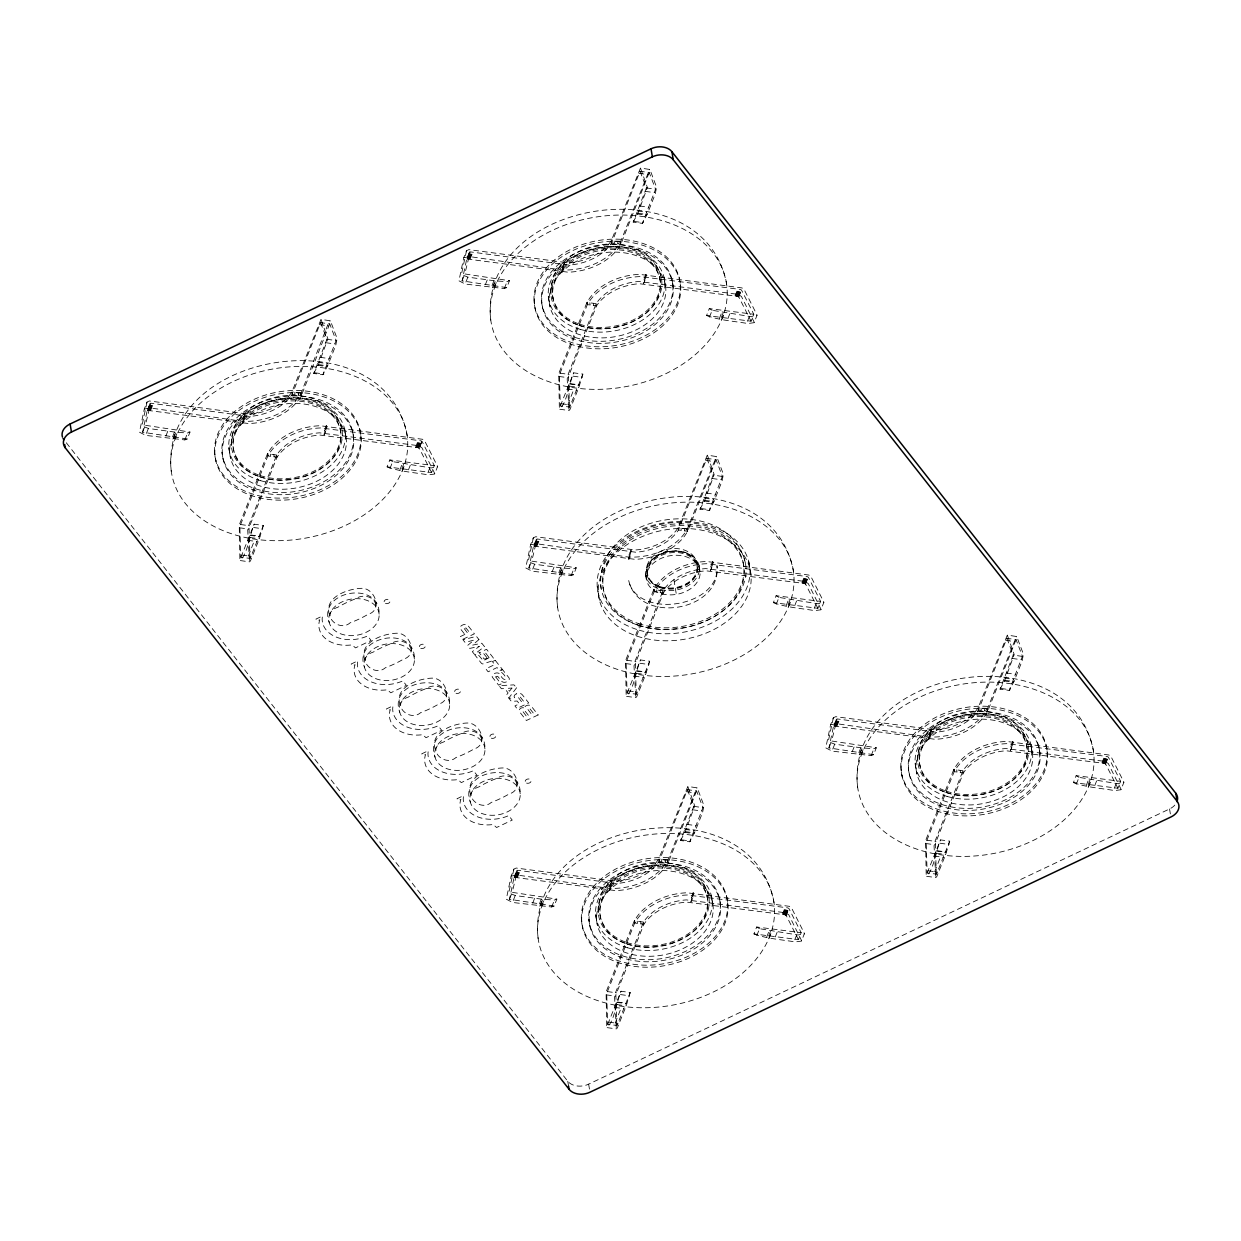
<?xml version="1.0" encoding="UTF-8"?>
<svg xmlns="http://www.w3.org/2000/svg" width="1241" height="1241" viewBox="0 0 1241 1241"><rect width="100%" height="100%" fill="white"/><g stroke="black" fill="none" stroke-linecap="round" stroke-linejoin="round"><path stroke-width="0.75" stroke-dasharray="5 3.75" d="M341.911 429.526C328.943 373.355 224.543 391.117 231.757 448.746M661.391 278.186C648.423 221.999 544.023 239.777 551.237 297.406M708.766 896.591C695.782 840.405 591.399 858.183 598.596 915.811M1028.246 745.236C1015.262 689.065 910.878 706.843 918.076 764.456M240.878 557.256L254.203 524.183L263.371 525.455L250.201 558.388L240.832 557.302L239.854 526.432L267.854 455.959L270.662 451.6A53.983 38.967 -9.4 0 1 320.612 427.943L420.668 440.772L422.018 441.362L434.319 465.639L431.589 472.557L387.083 466.864L389.814 459.93L434.319 465.639M431.589 472.557L419.287 448.296L417.938 447.691L319.852 435.048A47.732 34.453 -9.4 0 0 279.147 454.33L277.022 457.246L249.022 527.704L250.015 558.574M560.312 405.947L573.683 372.827L582.851 374.115L569.681 407.032L560.312 405.947L559.334 375.077L587.334 304.619L590.142 300.244A53.983 38.967 -9.4 0 1 640.092 276.588L740.148 289.417L741.498 290.022L753.799 314.283L751.069 321.217L706.563 315.509L709.294 308.59L753.799 314.283M569.495 407.234L568.502 376.364L596.502 305.891L598.627 302.975A47.732 34.453 -9.4 0 1 639.317 283.708L737.418 296.351L738.767 296.94L751.069 321.217M627.17 693.021L640.48 659.948L649.663 661.236L636.478 694.153L627.108 693.067L626.131 662.198L654.131 591.724L656.954 587.365A53.983 38.967 -9.4 0 1 706.889 563.709L806.945 576.538L808.294 577.143L820.611 601.404L817.881 608.323L773.376 602.63L776.106 595.696L820.611 601.404M636.292 694.355L635.314 663.47L663.315 593.012L665.44 590.096A47.732 34.453 -9.4 0 1 706.129 570.813L804.215 583.456L805.564 584.061L817.881 608.323M607.733 1024.321L621.043 991.233L630.226 992.521L617.041 1025.438L607.671 1024.352L606.694 993.483L634.694 923.025L637.517 918.65A53.983 38.967 -9.4 0 1 687.452 894.994L787.508 907.823L788.857 908.428L801.174 932.689L798.428 939.623L753.939 933.915L756.669 926.996L801.174 932.689M616.855 1025.64L615.877 994.77L643.877 924.297L646.003 921.38A47.732 34.453 -9.4 0 1 686.692 902.114L784.777 914.757L786.127 915.346L798.428 939.623M927.151 873.012L940.523 839.893L949.706 841.181L936.521 874.098L927.151 873.012L926.174 842.143L954.174 771.669L956.982 767.31A53.983 38.967 -9.4 0 1 1006.932 743.654L1106.988 756.483L1108.337 757.088L1120.654 781.349L1117.908 788.268L1073.418 782.575L1076.149 775.641L1120.654 781.349M936.335 874.3L935.357 843.415L963.357 772.957L965.482 770.04A47.732 34.453 -9.4 0 1 1006.172 750.758L1104.257 763.401L1105.607 764.006L1117.908 788.268M387.083 466.864C400.052 471.751 414.525 472.48 428.362 474.869L434.629 474.031L437.608 466.461L424.67 440.834L422.514 439.283L320.24 425.725A53.983 38.967 -9.4 0 0 270.29 449.382L267.482 453.741L239.249 524.927L239.885 559.738C246.788 557.256 250.17 532.932 254.203 524.183M240.32 560.575L249.503 561.863L250.434 560.963L259.353 538.78L263.371 525.455M706.563 315.509C719.532 320.395 734.005 321.14 747.842 323.529L754.109 322.691L757.088 315.121L744.15 289.494L741.994 287.928L639.72 274.37A53.983 38.967 -9.4 0 0 589.77 298.042L586.962 302.401L558.729 373.588L559.365 408.398C566.144 406.148 569.712 381.452 573.683 372.827M559.8 409.235L568.983 410.523L569.914 409.623L578.833 387.44L582.851 374.115M773.376 602.63C786.344 607.516 800.802 608.261 814.639 610.634L820.906 609.812L823.9 602.242L810.962 576.6L808.806 575.048L706.532 561.49A53.983 38.967 -9.4 0 0 656.582 585.147L653.774 589.506L625.526 660.693L626.162 695.518C632.957 693.269 636.524 668.558 640.48 659.948M626.612 696.356L635.795 697.628L636.726 696.744L645.646 674.546L649.663 661.236M753.939 933.915C766.891 938.801 781.365 939.546 795.202 941.935L801.469 941.097L804.447 933.527L791.525 907.9L789.354 906.333L687.08 892.775A53.983 38.967 -9.4 0 0 637.145 916.447L634.322 920.806L606.089 991.978L606.725 1026.803C613.628 1024.352 617.025 999.967 621.043 991.233M607.175 1027.641L616.343 1028.913L617.289 1028.029L626.209 1005.846L630.226 992.521M1073.418 782.575C1086.371 787.461 1100.845 788.206 1114.682 790.579L1120.949 789.757L1123.927 782.187L1111.005 756.545L1108.833 754.993L1006.56 741.435A53.983 38.967 -9.4 0 0 956.625 765.092L953.802 769.451L925.569 840.638L926.205 875.463C932.999 873.214 936.567 848.518 940.523 839.893M926.655 876.301L935.823 877.573L936.753 876.689L945.689 854.491L949.706 841.181M434.815 473.736L421.94 447.753L418.419 445.674L319.48 432.83A47.732 34.453 -9.4 0 0 278.791 452.112L276.665 455.028L248.417 526.2L247.719 530.295L249.503 561.863M754.295 322.381L741.42 296.413L737.899 294.334L638.96 281.49A47.732 34.453 -9.4 0 0 598.271 300.756L596.145 303.673L567.897 374.86L567.199 378.939L568.983 410.523M821.092 609.502L808.232 583.534L804.711 581.44L705.757 568.595A47.732 34.453 -9.4 0 0 665.067 587.877L662.942 590.794L634.709 661.98L634.011 666.06L635.795 697.628M801.655 940.787L788.78 914.819L785.274 912.74L686.32 899.896A47.732 34.453 -9.4 0 0 645.63 919.162L643.505 922.079L615.272 993.265L614.574 997.345L616.343 1028.913M1121.135 789.447L1108.26 763.479L1104.738 761.385L1005.799 748.54A47.732 34.453 -9.4 0 0 965.11 767.822L962.985 770.739L934.752 841.925L934.054 846.005L935.823 877.573M320.566 322.598L326.91 339.274L313.709 373.448L322.893 374.72L327.64 365.831L335.737 345.448L337.118 338.514L330.416 320.83L321 319.371L291.852 392.032L289.727 394.948A47.732 34.453 -9.4 0 1 249.022 414.23L149.354 400.967L147.027 402.084L144.297 409.003L139.442 432.163L145.802 435.405L184.847 439.919L187.267 438.973L189.997 432.039L145.321 425.306L150.781 403.201L249.394 416.433A47.732 34.453 -9.4 0 0 290.084 397.167L292.209 394.25L320.55 322.613L329.734 323.885L336.094 340.561L322.893 374.72M640.046 171.258L646.39 187.934L633.189 222.092L642.373 223.38L647.119 214.491L655.217 194.092L656.582 187.174L649.896 169.49L640.48 168.031L611.332 240.692L609.207 243.593A47.732 34.453 -9.4 0 1 568.502 262.875L468.834 249.627L466.507 250.744L463.777 257.663L458.922 280.807L465.282 284.065L504.311 288.579L506.747 287.617L509.477 280.699L464.801 273.951L470.261 251.861L568.874 265.093A47.732 34.453 -9.4 0 0 609.564 245.811L611.689 242.91L640.03 171.258L649.214 172.53L655.574 189.221L642.373 223.38M706.843 458.363L713.187 475.055L700.002 509.213L709.185 510.485L713.932 501.612L722.014 481.213L723.394 474.279L716.709 456.595L707.277 455.152L678.129 527.797L676.004 530.714A47.732 34.453 -9.4 0 1 635.314 549.996L535.647 536.732L533.32 537.849L530.574 544.783L525.719 567.928L532.094 571.186L571.124 575.684L573.559 574.738L576.289 567.82L531.753 561.149L537.058 538.966L635.687 552.214A47.732 34.453 -9.4 0 0 676.376 532.932L678.501 530.016L706.827 458.379L716.026 459.651L722.371 476.327L709.185 510.485M722.34 476.497L713.187 475.055M687.405 789.664L693.75 806.34L680.564 840.498L689.732 841.786L694.495 832.897L702.577 812.498L703.957 805.58L697.271 787.895L687.84 786.437L658.692 859.098L656.567 861.999A47.732 34.453 -9.4 0 1 615.877 881.281L516.194 868.033L513.867 869.134L511.137 876.068L506.281 899.213L512.657 902.471L551.687 906.985L554.122 906.023L556.852 899.105L512.176 892.357L517.621 870.267L616.234 883.499A47.732 34.453 -9.4 0 0 656.939 864.217L659.064 861.301L687.39 789.664L696.589 790.936L702.933 807.627L689.732 841.786M1006.885 638.308L1013.23 655L1000.044 689.158L1009.212 690.43L1013.975 681.557L1022.057 661.158L1023.437 654.224L1016.751 636.54L1007.32 635.097L978.172 707.742L976.047 710.659A47.732 34.453 -9.4 0 1 935.357 729.941L835.674 716.678L833.347 717.794L830.617 724.728L825.761 747.873L832.137 751.131L871.166 755.629L873.602 754.683L876.332 747.765L831.656 741.017L837.101 718.911L935.714 732.159A47.732 34.453 -9.4 0 0 976.419 712.877L978.544 709.961L1006.87 638.324L1016.069 639.596L1022.413 656.272L1009.212 690.43M1022.382 656.442L1013.23 655M187.267 438.973L142.591 432.225L147.26 410.321L150.037 403.387M506.747 287.617L462.071 280.885L466.74 258.981L469.47 252.063M573.559 574.738L528.883 567.99L533.537 546.102L536.469 539.09M554.122 906.023L509.446 899.291L514.1 877.387L516.876 870.453L514.1 877.387M873.602 754.683L828.926 747.935L833.58 726.047L836.512 719.035M147.027 402.084L142.126 424.872L143.072 426.361L148.548 428.486L175.648 432.209L187.577 433L189.997 432.039M466.507 250.744L461.605 273.532L462.552 275.021L468.028 277.146L495.128 280.869L507.057 281.645L509.477 280.699M533.32 537.849L528.402 560.653L529.364 562.126L534.824 564.252L561.94 567.975L573.854 568.766L576.289 567.82M513.867 869.134L508.965 891.938L509.927 893.427L515.387 895.552L542.503 899.275L554.417 900.051L556.852 899.105M833.347 717.794L828.445 740.598L829.407 742.071L834.867 744.197L861.983 747.92L873.897 748.711L876.332 747.765M329.718 323.885L301.392 395.522L298.585 399.897A53.983 38.967 -9.4 0 1 248.634 423.553L147.26 410.321M649.198 172.546L620.872 244.182L618.049 248.541A53.983 38.967 -9.4 0 1 568.114 272.198L466.771 258.966L469.656 251.985M716.01 459.666L687.685 531.303L684.861 535.662A53.983 38.967 -9.4 0 1 634.927 559.319L533.583 546.087M696.573 790.951L668.232 862.588L665.424 866.947A53.983 38.967 -9.4 0 1 615.474 890.604L514.301 877.309M1016.053 639.611L987.712 711.248L984.904 715.607A53.983 38.967 -9.4 0 1 934.954 739.264L833.626 726.032M248.386 555.968L254.172 541.185M567.866 404.613L573.652 389.845M615.226 1023.018L621.012 1008.25M934.706 871.678L940.492 856.91M147.446 410.244L150.44 403.263M148.051 410.119L150.781 403.201M148.47 410.088L151.2 403.154M148.951 410.073L151.697 403.139M149.494 410.073L152.24 403.154M150.068 410.119L152.814 403.185M150.719 410.197L153.45 403.263M142.591 432.225L145.321 425.306M146.438 433.357L149.184 426.439M165.891 435.979L168.636 429.06M172.546 436.91L175.291 429.991M172.918 439.128L175.648 432.209M174.934 438.538L177.665 431.62M184.847 439.919L187.577 433M313.709 373.448L318.472 364.559L327.888 338.824L321 319.371M467.19 258.842L469.92 251.907M467.531 258.78L470.261 251.861M467.95 258.733L470.68 251.814M468.431 258.717L471.177 251.799M468.974 258.733L471.704 251.814M469.548 258.78L472.294 251.845M470.199 258.842L472.93 251.923M462.071 280.885L464.801 273.951M389.953 468.555L392.683 461.621L431.092 467.95L437.546 466.802M465.918 282.017L468.664 275.083M399.866 469.936L402.596 463.002M401.805 468.912L404.535 461.993M402.177 471.13L404.907 464.196M415.611 447.163L418.357 440.245M416.262 447.272L418.993 440.338M416.852 447.396L419.582 440.462M408.46 469.843L411.19 462.909M417.41 447.536L420.156 440.617M417.938 447.691L420.668 440.772M418.388 447.861L421.118 440.927M418.775 448.017L421.506 441.098M421.785 441.238L419.241 448.265L422.018 441.362M485.371 284.639L488.116 277.72M492.025 285.57L494.771 278.651M492.398 287.788L495.128 280.869M494.414 287.198L497.145 280.264M427.943 472.65L430.674 465.716M504.311 288.579L507.057 281.645M633.189 222.092L637.936 213.204L647.368 187.469L640.48 168.031M533.987 545.947L536.717 539.028M534.328 545.9L537.058 538.966M534.762 545.854L537.493 538.935M535.243 545.838L537.974 538.904M535.786 545.854L538.516 538.92M536.36 545.885L539.09 538.966M536.996 545.962L539.742 539.044M528.883 567.99L531.753 561.149M532.73 569.123L535.46 562.204M552.183 571.76L554.913 564.826M558.838 572.69L561.568 565.756M559.21 574.909L561.94 567.975M561.211 574.304L563.941 567.385M571.124 575.684L573.854 568.766M709.433 317.2L712.163 310.281L750.572 316.595L757.026 315.462M719.346 318.58L722.076 311.662M721.285 317.572L724.015 310.638M721.657 319.79L724.387 312.856M735.091 295.823L737.837 288.889M735.742 295.916L738.473 288.998M736.332 296.041L739.062 289.122M727.94 318.503L730.67 311.569M736.89 296.196L739.62 289.262M737.418 296.351L740.148 289.417M737.868 296.506L740.598 289.587M738.24 296.677L740.986 289.742M738.535 296.816L741.265 289.882M738.767 296.94L741.451 289.991M514.55 877.247L517.28 870.313M514.891 877.185L517.621 870.267M515.31 877.139L518.055 870.22M515.806 877.123L518.536 870.205M516.349 877.139L519.079 870.22M516.923 877.17L519.653 870.251M517.559 877.247L520.289 870.329M509.446 899.291L512.176 892.357M513.293 900.423L516.023 893.489M747.423 321.295L750.153 314.376M532.746 903.045L535.476 896.126M539.401 903.975L542.131 897.057M539.757 906.194L542.503 899.275M541.774 905.604L544.504 898.67M700.002 509.213L704.748 500.325L714.164 474.589L707.417 455.199M551.687 906.985L554.417 900.051M680.564 840.498L685.311 831.61L694.727 805.874L687.84 786.437M776.245 604.32L778.976 597.386L817.369 603.715L823.838 602.568M786.142 605.701L788.888 598.783M788.097 604.677L790.827 597.759M788.454 606.896L791.184 599.977M801.903 582.929L804.633 576.01M802.555 583.037L805.285 576.119M803.144 583.161L805.874 576.243M794.752 605.608L797.482 598.689M803.703 583.301L806.433 576.382M804.215 583.456L806.945 576.538M804.68 583.627L807.41 576.693M805.052 583.782L807.782 576.863M805.347 583.922L808.077 577.003M805.564 584.061L808.263 577.112M814.236 608.416L816.966 601.497M834.03 725.892L836.76 718.973M834.371 725.845L837.101 718.911M834.79 725.799L837.535 718.88M835.286 725.783L838.016 718.849M835.829 725.799L838.559 718.865M836.403 725.83L839.133 718.911M837.039 725.907L839.769 718.989M828.926 747.935L831.656 741.017M756.793 935.605L759.539 928.687L797.932 935L804.401 933.868M832.773 749.068L835.503 742.149M766.705 936.986L769.451 930.067M768.644 935.978L771.39 929.044M769.017 938.196L771.747 931.262M782.466 914.229L785.196 907.295M783.102 914.322L785.848 907.404M783.692 914.446L786.437 907.528M775.299 936.893L778.045 929.974M784.265 914.601L786.996 907.667M784.777 914.757L787.508 907.823M785.227 914.912L787.973 907.993M785.615 915.082L788.345 908.148M785.894 915.222L788.64 908.288M786.127 915.346L788.811 908.396M852.226 751.705L854.956 744.771M858.881 752.635L861.611 745.701M859.237 754.854L861.983 747.92M861.254 754.249L863.984 747.33M794.783 939.701L797.529 932.782M871.166 755.629L873.897 748.711M1000.044 689.158L1004.791 680.27L1014.207 654.534L1007.32 635.097M1076.273 784.265L1079.018 777.347L1117.412 783.66L1123.865 782.513M1086.185 785.646L1088.915 778.727M1088.124 784.622L1090.87 777.704M1088.497 786.841L1091.227 779.922M1101.946 762.874L1104.676 755.955M1102.582 762.982L1105.328 756.064M1103.171 763.106L1105.917 756.188M1094.779 785.553L1097.525 778.634M1103.745 763.246L1106.476 756.327M1104.257 763.401L1106.988 756.483M1104.707 763.572L1107.453 756.653M1105.095 763.727L1107.825 756.808M1105.374 763.867L1108.12 756.948M1105.607 764.006L1108.291 757.057M1114.263 788.361L1117.009 781.442M144.297 409.003L150.301 407.963L241.979 421.273L248.262 421.335A53.983 38.967 -9.4 0 0 298.212 397.678L301.02 393.319L328.213 323.684L330.308 320.705M463.777 257.663L469.781 256.623L561.459 269.933L567.742 269.98A53.983 38.967 -9.4 0 0 617.692 246.323L620.5 241.964L649.648 169.319M530.574 544.783L536.593 543.744L628.272 557.054L634.554 557.1A53.983 38.967 -9.4 0 0 684.489 533.444L687.312 529.085L716.46 456.424M511.137 876.068L517.156 875.029L608.835 888.339L615.117 888.385A53.983 38.967 -9.4 0 0 665.052 864.729L667.875 860.37L697.023 787.725M830.617 724.728L836.636 723.689L928.315 736.999L934.597 737.045A53.983 38.967 -9.4 0 0 984.532 713.389L987.355 709.03L1016.503 636.369M66.3 442.773L567.758 1081.237A15.497 11.185 -9.4 0 0 588.637 1084.153L1169.549 808.961A15.497 11.185 -9.4 0 0 1176.282 803.129M638.867 173.306L648.05 174.593M646.39 187.934L655.574 189.221M645.367 191.378L654.55 192.65M639.565 205.975L648.733 207.247M637.579 210.986L646.763 212.273M637.936 213.204L647.119 214.491M637.145 213.948L646.328 215.22M634.198 221.425L643.381 222.697M319.387 324.661L328.57 325.933M326.91 339.274L336.094 340.561M559.97 373.153L569.154 374.425M573.109 376.163L582.293 377.435M325.887 342.718L335.07 344.005M559.008 376.473L568.207 377.698M570.162 383.624L579.33 384.912M569.293 383.934L578.477 385.222M569.666 386.153L578.833 387.44M567.308 388.96L576.491 390.248M320.085 357.315L329.253 358.602M318.099 362.341L327.283 363.613M318.472 364.559L327.64 365.831M317.68 365.288L326.848 366.576M561.521 403.728L570.705 405.016M314.718 372.765L323.901 374.053M705.679 460.427L714.863 461.699M712.179 478.483L721.362 479.771M706.362 493.08L715.545 494.368M704.376 498.106L713.559 499.394M704.748 500.325L713.932 501.612M703.957 501.054L713.141 502.341M701.01 508.531L710.193 509.818M240.49 524.493L249.674 525.781M253.629 527.503L262.813 528.775M239.544 527.813L248.727 529.038M250.682 534.98L259.85 536.252M1005.722 640.372L1014.905 641.644M249.813 535.29L258.997 536.562M250.186 537.493L259.353 538.78M247.828 540.3L257.011 541.588M1012.222 658.428L1021.39 659.716M242.042 555.084L251.225 556.356M1006.404 673.025L1015.588 674.313M1004.419 678.051L1013.602 679.339M1004.791 680.27L1013.975 681.557M1004 680.999L1013.183 682.286M1001.053 688.476L1010.221 689.763M626.783 660.259L635.95 661.546M639.906 663.268L649.09 664.555M625.821 663.578L635.004 664.819M636.959 670.745L646.142 672.033M636.106 671.055L645.273 672.327M636.462 673.274L645.646 674.546M634.12 676.081L643.303 677.353M628.334 690.849L637.517 692.137M686.242 791.711L695.425 792.999M693.75 806.34L702.933 807.627M926.825 840.204L935.993 841.491M939.949 843.213L949.132 844.5M692.742 809.784L701.925 811.056M925.864 843.523L935.047 844.764M937.002 850.69L946.185 851.978M936.133 851L945.316 852.272M936.505 853.219L945.689 854.491M934.163 856.026L943.331 857.298M686.925 824.381L696.108 825.653M684.939 829.391L694.122 830.679M685.311 831.61L694.495 832.897M684.52 832.354L693.703 833.626M928.377 870.794L937.544 872.082M681.573 839.831L690.741 841.103M607.345 991.559L616.513 992.831M620.469 994.568L629.652 995.84M606.384 994.879L615.567 996.104M617.522 1002.03L626.705 1003.317M616.653 1002.34L625.836 1003.628M617.025 1004.558L626.209 1005.846M614.683 1007.366L623.851 1008.638M608.897 1022.134L618.08 1023.422M709.294 308.59L712.163 310.281M776.106 595.696L778.976 597.386M1076.149 775.641L1079.018 777.347M389.814 459.93L392.683 461.621M756.669 926.996L759.539 928.687M629.637 584.17C643.288 619.461 721.083 605.499 716.957 565.617C722.107 611.503 638.557 625.34 628.629 580.23L628.83 581.409M517.094 784.901C515.558 775.951 503.799 773.376 496.958 778.34A89.057 64.284 -9.4 0 0 479.01 786.841C460.147 792.89 479.848 812.607 491.25 802.431A89.057 64.284 -9.4 0 0 509.198 793.93C523.997 789.85 516.008 768.226 503.412 767.946C489.125 767.946 463.296 777.161 471.115 795.869M481.818 739.993C480.283 731.042 468.524 728.467 461.683 733.431A89.057 64.284 -9.4 0 0 443.735 741.932C424.872 747.982 444.573 767.698 455.974 757.522A89.057 64.284 -9.4 0 0 473.922 749.021C489.264 744.709 480.096 722.06 466.942 723.022C452.965 723.55 428.052 732.655 435.839 750.96M446.543 695.084C445.007 686.133 433.249 683.558 426.408 688.522A89.057 64.284 -9.4 0 0 408.46 697.023C389.596 703.073 409.297 722.789 420.699 712.613A89.057 64.284 -9.4 0 0 438.647 704.112C453.446 700.048 445.457 678.439 432.861 678.129C418.698 678.144 392.699 687.328 400.564 706.051M411.267 650.175C409.732 641.225 397.989 638.65 391.132 643.614A89.057 64.284 -9.4 0 0 373.184 652.114C354.321 658.164 374.022 677.881 385.439 667.705A89.057 64.284 -9.4 0 0 403.387 659.204C418.186 655.124 410.182 633.515 397.601 633.22C383.422 633.236 357.424 642.419 365.288 661.143M375.992 605.267C374.456 596.3 362.713 593.741 355.857 598.705A89.057 64.284 -9.4 0 0 337.909 607.206C319.046 613.256 338.746 632.972 350.164 622.796A89.057 64.284 -9.4 0 0 368.112 614.295C382.942 610.2 374.86 588.529 362.248 588.312C348.085 588.358 322.148 597.542 330.028 616.234M1169.549 808.961L1170.883 817.012M1093.476 751.332A119.291 86.11 -9.4 0 0 906.271 704.361A119.291 86.11 -9.4 0 0 926.903 852.086A119.291 86.11 -9.4 0 0 1093.476 751.332C1071.417 630.04 844.144 665.952 857.609 787.197M1046.023 744.709L1046.365 746.756M1047.109 751.301A73.684 53.177 -9.4 0 1 941.019 810.373A73.684 53.177 -9.4 0 1 933.915 718.368A73.684 53.177 -9.4 0 1 1047.109 751.301L1047.451 753.334A73.684 53.177 -9.4 0 1 941.361 812.421A73.684 53.177 -9.4 0 1 934.256 720.416A73.684 53.177 -9.4 0 1 1047.451 753.334M1038.717 746.26L1039.058 748.307M1039.694 752.186A66.207 47.779 -9.4 0 1 944.37 805.269A66.207 47.779 -9.4 0 1 937.979 722.603A66.207 47.779 -9.4 0 1 1039.694 752.186L1040.036 754.218A66.207 47.779 -9.4 0 1 944.711 807.302A66.207 47.779 -9.4 0 1 938.32 724.635A66.207 47.779 -9.4 0 1 1040.036 754.218M1030.79 744.088L1032.621 755.102A58.73 42.396 -9.4 0 1 948.062 802.198A58.73 42.396 -9.4 0 1 942.384 728.855A58.73 42.396 -9.4 0 1 1032.621 755.102M1026.679 745.515L1026.912 746.958M1012.346 741.482L1012.703 743.7M1012.004 743.638L1012.361 745.841M1010.965 746.275L1011.322 748.478M987.122 709.371L987.495 711.589M984.501 708.627L984.873 710.845M981.01 708.146L981.383 710.364M960.146 770.335L960.518 772.554M956.656 769.854L957.013 772.073M954.034 769.11L954.407 771.328M930.192 732.221L930.564 734.424M929.152 734.858L929.525 737.061M928.811 736.999L929.183 739.217M919.643 764.192L919.891 765.619M915.144 763.246L916.959 774.26M908.334 767.853L908.676 769.885M909.312 773.764L909.653 775.811M900.919 768.737L901.261 770.77M902.021 775.33L902.347 777.362M793.449 571.387A119.291 86.11 -9.4 0 0 606.229 524.416A119.291 86.11 -9.4 0 0 626.86 672.141A119.291 86.11 -9.4 0 0 793.449 571.387C771.375 450.095 544.101 486.007 557.581 607.252M726.637 284.267A119.291 86.11 -9.4 0 0 539.416 237.31A119.291 86.11 -9.4 0 0 560.048 385.036A119.291 86.11 -9.4 0 0 726.637 284.267C704.578 162.974 477.289 198.886 490.769 320.131M748.757 561.599L751.053 575.483A76.942 55.535 -9.4 0 1 640.278 637.176A76.942 55.535 -9.4 0 1 632.848 541.107A76.942 55.535 -9.4 0 1 751.053 575.483M745.438 563.243C728.374 490.055 591.833 513.448 601.125 588.42M743.39 563.6L743.669 565.353M679.184 277.658L679.51 279.69M680.27 284.236A73.684 53.177 -9.4 0 1 574.18 343.323A73.684 53.177 -9.4 0 1 567.075 251.318A73.684 53.177 -9.4 0 1 680.27 284.236L680.611 286.283A73.684 53.177 -9.4 0 1 574.521 345.355A73.684 53.177 -9.4 0 1 567.401 253.35A73.684 53.177 -9.4 0 1 680.611 286.283M671.877 279.209L672.203 281.242M672.855 285.12A66.207 47.779 -9.4 0 1 577.53 338.204A66.207 47.779 -9.4 0 1 571.139 255.537A66.207 47.779 -9.4 0 1 672.855 285.12L673.196 287.167A66.207 47.779 -9.4 0 1 577.856 340.251A66.207 47.779 -9.4 0 1 571.481 257.57A66.207 47.779 -9.4 0 1 673.196 287.167M773.996 902.672A119.291 86.11 -9.4 0 0 586.791 855.716A119.291 86.11 -9.4 0 0 607.423 1003.442A119.291 86.11 -9.4 0 0 773.996 902.672C751.937 781.38 524.664 817.292 538.129 938.537M712.303 561.537L712.675 563.755M711.962 563.693L712.334 565.896M663.951 277.038L665.765 288.052A58.73 42.396 -9.4 0 1 581.207 335.132A58.73 42.396 -9.4 0 1 575.545 261.804A58.73 42.396 -9.4 0 1 665.765 288.052M710.922 566.33L711.279 568.533M659.84 278.449L660.072 279.892M698.962 565.182L700.064 571.868A27.131 19.577 -9.4 0 1 661.003 593.617A27.131 19.577 -9.4 0 1 658.382 559.738A27.131 19.577 -9.4 0 1 700.064 571.868M697.721 565.322C692.835 537.741 641.923 546.536 646.825 574.195M696.992 565.446L697.178 566.516M645.491 274.416L645.863 276.634M645.149 276.572L645.522 278.791M687.08 529.426L687.452 531.644M644.11 279.209L644.482 281.428M684.474 528.682L684.83 530.9M680.968 528.201L681.34 530.419M620.283 242.321L620.64 244.539M726.543 896.064L726.885 898.096M727.629 902.641A73.684 53.177 -9.4 0 1 621.539 961.728A73.684 53.177 -9.4 0 1 614.435 869.724A73.684 53.177 -9.4 0 1 727.629 902.641L727.971 904.689A73.684 53.177 -9.4 0 1 621.881 963.761A73.684 53.177 -9.4 0 1 614.776 871.756A73.684 53.177 -9.4 0 1 727.971 904.689M673.925 579.764L676.283 594.02M617.661 241.576L618.034 243.794M614.171 241.08L614.528 243.298M719.237 897.615L719.578 899.647M720.214 903.526A66.207 47.779 -9.4 0 1 624.89 956.609A66.207 47.779 -9.4 0 1 618.499 873.943A66.207 47.779 -9.4 0 1 720.214 903.526L720.556 905.573A66.207 47.779 -9.4 0 1 625.231 958.657A66.207 47.779 -9.4 0 1 618.84 875.975A66.207 47.779 -9.4 0 1 720.556 905.573M711.31 895.444L713.141 906.457A58.73 42.396 -9.4 0 1 628.582 953.538A58.73 42.396 -9.4 0 1 622.904 880.21A58.73 42.396 -9.4 0 1 713.141 906.457M660.103 590.39L660.476 592.609M656.613 589.909L656.97 592.128M707.199 896.855L707.432 898.298M653.991 589.165L654.364 591.383M647.554 574.071L647.724 575.141M645.537 574.04L646.639 580.71M692.866 892.822L693.223 895.04M692.525 894.978L692.881 897.196M593.291 303.285L593.663 305.503M691.485 897.615L691.842 899.834M589.801 302.788L590.173 305.007M630.164 552.276L630.521 554.479M587.179 302.044L587.551 304.262M629.125 554.913L629.482 557.116M628.768 557.054L629.14 559.272M667.642 860.727L668.015 862.945M665.036 859.982L665.393 862.2M563.352 265.155L563.724 267.373M661.531 859.486L661.903 861.704M562.313 267.792L562.685 270.011M561.971 269.933L562.328 272.151M603.173 588.063L603.467 589.816M552.803 297.126L553.036 298.569M597.247 586.683L599.543 600.566M548.289 296.18L550.12 307.194M541.495 300.787L541.836 302.835M542.472 306.713L542.813 308.745M640.666 921.691L641.039 923.909M637.176 921.194L637.533 923.413M534.08 301.672L534.421 303.719M535.166 308.264L535.507 310.297M634.554 920.45L634.927 922.668M610.727 883.561L611.084 885.779M609.672 886.198L610.045 888.416M609.331 888.339L609.703 890.557M600.163 915.532L600.411 916.975M595.664 914.586L597.479 925.6M588.855 919.193L589.196 921.241M589.847 925.119L590.173 927.151M581.44 920.077L581.781 922.125M582.541 926.67L582.867 928.702M588.637 1084.153L589.971 1092.204M520.196 793.806A25.332 18.274 -9.4 0 0 481.291 782.482A25.332 18.274 -9.4 0 0 483.726 814.112A25.332 18.274 -9.4 0 0 520.196 793.806C521.36 759.647 458.193 769.885 470.323 802.058M567.758 1081.237L568.564 1086.077M484.921 748.897A25.332 18.274 -9.4 0 0 446.015 737.573A25.332 18.274 -9.4 0 0 448.451 769.203A25.332 18.274 -9.4 0 0 484.921 748.897C486.131 714.692 422.902 725.085 435.048 757.15M407.157 435.622A119.291 86.11 -9.4 0 0 219.936 388.65A119.291 86.11 -9.4 0 0 240.568 536.376A119.291 86.11 -9.4 0 0 407.157 435.622C385.098 314.314 157.809 350.241 171.289 471.471M449.645 703.988A25.332 18.274 -9.4 0 0 410.74 692.664A25.332 18.274 -9.4 0 0 413.175 724.294A25.332 18.274 -9.4 0 0 449.645 703.988C450.809 669.737 387.642 680.192 399.773 712.241M414.37 659.08A25.332 18.274 -9.4 0 0 375.465 647.755A25.332 18.274 -9.4 0 0 377.916 679.385A25.332 18.274 -9.4 0 0 414.37 659.08C415.533 624.797 352.351 635.361 364.497 667.332M359.704 428.998L360.03 431.03M360.79 435.591A73.684 53.177 -9.4 0 1 254.7 494.663A73.684 53.177 -9.4 0 1 247.595 402.658A73.684 53.177 -9.4 0 1 360.79 435.591L361.131 437.623A73.684 53.177 -9.4 0 1 255.041 496.695A73.684 53.177 -9.4 0 1 247.936 404.69A73.684 53.177 -9.4 0 1 361.131 437.623M352.397 430.549L352.723 432.597M353.375 436.475A66.207 47.779 -9.4 0 1 258.05 489.559A66.207 47.779 -9.4 0 1 251.659 406.877A66.207 47.779 -9.4 0 1 353.375 436.475L353.716 438.507A66.207 47.779 -9.4 0 1 258.392 491.591A66.207 47.779 -9.4 0 1 252.001 408.925A66.207 47.779 -9.4 0 1 353.716 438.507M379.11 614.171A25.332 18.274 -9.4 0 0 340.189 602.847A25.332 18.274 -9.4 0 0 342.64 634.477A25.332 18.274 -9.4 0 0 379.11 614.171C380.304 579.981 317.091 590.328 329.222 622.424M344.471 428.378L346.301 439.392A58.73 42.396 -9.4 0 1 261.727 486.488A58.73 42.396 -9.4 0 1 256.065 413.144A58.73 42.396 -9.4 0 1 346.301 439.392M340.36 429.805L340.592 431.248M326.011 425.772L326.383 427.99M325.669 427.912L326.042 430.131M324.63 430.549L325.002 432.768M300.803 393.661L301.16 395.879M298.181 392.916L298.554 395.134M294.691 392.435L295.048 394.638M273.827 454.625L274.183 456.843M270.321 454.144L270.693 456.347M267.715 453.384L268.072 455.602M243.872 416.495L244.244 418.713M242.833 419.132L243.205 421.351M242.491 421.288L242.864 423.507M233.324 448.466L233.556 449.909M228.809 447.52L230.64 458.534M222.015 452.143L222.356 454.175M222.992 458.053L223.333 460.101M214.6 453.027L214.941 455.059M215.686 459.604L216.027 461.652M516.628 687.731L508.763 698.078L506.406 695.069L508.112 692.928L504.653 688.522L501.411 688.708L499.053 685.699L513.929 684.861L516.628 687.731M464.243 628.582L467.624 633.112L469.393 632.274L465.933 627.946L464.243 628.582M489.14 657.683L483.338 660.739L477.289 653.681L474.807 654.845L481.182 662.973A3.692 2.668 -9.4 0 0 482.827 663.982L491.467 661.143A3.692 2.668 -9.4 0 0 492.941 657.389L486.565 649.276L483.773 650.594L489.14 657.683M495.748 676.966L501.069 683.962L498.603 685.141L492.599 677.493A3.692 2.668 -9.4 0 1 493.592 674.003A9.183 6.624 -9.4 0 1 495.361 673.165A3.692 2.668 -9.4 0 1 499.797 674.08C504.792 684.334 510.067 678.082 499.813 671.024L502.605 669.706L508.888 677.695A3.692 2.668 -9.4 0 1 507.879 681.169A10.068 7.26 -9.4 0 1 506.53 681.852A3.692 2.668 -9.4 0 1 501.55 681.154L497.657 676.236L495.78 676.888M518.505 697.675L522.135 702.499L523.888 701.661L520.289 697.101L518.536 697.597M523.128 711.838L526.727 716.631L528.697 715.7L525.036 711.109L523.159 711.76M527.999 709.542L531.582 714.335L533.552 713.404L529.891 708.813L528.014 709.449M322.319 617.072L322.164 618.654A31.537 22.757 -9.4 0 0 367.6 635.966L371.121 640.465L355.484 647.88L352.134 644.855A30.761 22.198 -9.4 0 1 319.278 621.446L319.79 619.74L317.324 620.919L315.912 619.119L321.76 616.343L322.319 617.072M357.594 661.98L357.424 663.563A31.537 22.757 -9.4 0 0 402.875 680.875L406.396 685.373L390.76 692.788L387.409 689.763A30.761 22.198 -9.4 0 1 354.538 666.355L355.066 664.649L352.584 665.828L351.172 664.028L357.02 661.251L357.594 661.98M392.87 706.889L392.699 708.471A31.537 22.757 -9.4 0 0 438.151 725.783L441.672 730.282L426.02 737.697L422.685 734.672A30.761 22.198 -9.4 0 1 389.814 711.264L390.341 709.557L387.859 710.736L386.447 708.937L392.296 706.16L392.87 706.889M428.145 751.798L427.974 753.38A31.537 22.757 -9.4 0 0 473.426 770.692L476.947 775.191L461.295 782.606L457.96 779.581A30.761 22.198 -9.4 0 1 425.089 756.172L425.616 754.466L423.134 755.645L421.723 753.845L427.571 751.069L428.145 751.798M463.42 796.706L463.25 798.289A31.537 22.757 -9.4 0 0 508.701 815.601L512.223 820.099L496.571 827.514L493.235 824.489A30.761 22.198 -9.4 0 1 460.364 801.081L460.892 799.375L458.41 800.554L456.998 798.754L462.846 795.977L463.42 796.706M244.725 414.354L241.979 421.273L242.352 423.491L245.082 416.573L244.725 414.354M326.523 425.772L323.792 432.69L324.149 434.908L326.895 427.99L326.523 425.772M564.205 263.014L561.459 269.933L561.832 272.151L564.562 265.233L564.205 263.014M646.003 274.432L643.272 281.35L643.629 283.569L646.359 276.65L646.003 274.432M631.002 550.12L628.272 557.054L628.644 559.272L631.374 552.338L631.002 550.12M712.799 561.537L710.069 568.471L710.441 570.689L713.172 563.755L712.799 561.537M611.565 881.42L608.835 888.339L609.207 890.557L611.937 883.639L611.565 881.42M693.362 892.837L690.632 899.756L691.004 901.974L693.735 895.056L693.362 892.837M931.045 730.065L928.315 736.999L928.671 739.217L931.417 732.283L931.045 730.065M1012.842 741.482L1010.112 748.416L1010.484 750.634L1013.214 743.7L1012.842 741.482M511.928 688.088L509.462 691.221L507.212 688.367L511.928 688.088M478.948 639.58L472.48 645.149L481.818 643.226L484.486 646.623L474.372 654.286L472.309 651.665L479.398 646.297L469.75 648.407L467.5 645.537L474.015 640.092L465.049 642.419L463.002 639.798L476.389 636.323L478.948 639.58M464.848 634.43L460.427 636.524L462.66 639.363L474.419 633.794L467.935 625.557A3.692 2.668 -9.4 0 0 462.955 624.859A10.068 7.26 -9.4 0 0 461.605 625.542A3.692 2.668 -9.4 0 0 460.613 629.016L464.848 634.43M495.221 660.29L492.429 661.608L494.756 664.587L485.789 668.837L488.132 671.8L497.098 667.565L499.534 670.667L502.326 669.333L495.221 660.29M516.303 693.89L516.07 693.998A3.692 2.668 -9.4 0 0 514.596 697.752L508.996 698.357L511.354 701.367L517.156 701.025L519.343 703.818L514.922 705.912L516.939 708.487L528.697 702.918L522.275 694.727A4.437 3.196 -9.4 0 0 516.303 693.89M538.144 714.94L526.386 720.509L519.607 711.869A3.692 2.668 -9.4 0 1 521.127 708.099A2.947 2.125 -9.4 0 1 525.129 708.642A2.947 2.125 -9.4 0 1 526.355 705.633A3.692 2.668 -9.4 0 1 531.365 706.3L538.144 714.94M487.573 658.49L484.145 658.987L478.902 652.316L482.718 652.332L487.573 658.49M620.5 241.964L611.332 240.692L611.689 242.91L620.872 244.182L620.5 241.964M596.145 303.673L586.962 302.401L587.334 304.619L596.502 305.891L596.145 303.673M301.02 393.319L291.852 392.032L292.209 394.25L301.392 395.522L301.02 393.319M276.665 455.028L267.482 453.741L267.854 455.959L277.022 457.246L276.665 455.028M687.312 529.085L678.129 527.797L678.501 530.016L687.685 531.303L687.312 529.085M662.942 590.794L653.774 589.506L654.131 591.724L663.315 593.012L662.942 590.794M987.355 709.03L978.172 707.742L978.544 709.961L987.712 711.248L987.355 709.03M962.985 770.739L953.802 769.451L954.174 771.669L963.357 772.957L962.985 770.739M667.875 860.37L658.692 859.098L659.064 861.301L668.232 862.588L667.875 860.37M643.505 922.079L634.322 920.806L634.694 923.025L643.877 924.297L643.505 922.079M639.115 630.164A76.942 55.535 -9.4 0 0 749.89 568.487A76.942 55.535 -9.4 0 0 631.7 534.095A76.942 55.535 -9.4 0 0 639.115 630.164M638.526 625.231A71.171 51.362 -9.4 0 0 744.274 571.791A71.171 51.362 -9.4 0 0 637.89 535.74A71.171 51.362 -9.4 0 0 638.526 625.231M638.246 623.478A71.171 51.362 -9.4 0 0 743.995 570.038A71.171 51.362 -9.4 0 0 637.595 533.987A71.171 51.362 -9.4 0 0 638.246 623.478M637.222 624.875A73.25 52.867 -9.4 0 0 746.058 569.867A73.25 52.867 -9.4 0 0 636.555 532.761A73.25 52.867 -9.4 0 0 637.222 624.875M660.088 587.629A25.099 18.119 -9.4 0 0 697.38 568.781A25.099 18.119 -9.4 0 0 659.871 556.061A25.099 18.119 -9.4 0 0 660.088 587.629M660.305 589.366A27.131 19.577 -9.4 0 0 699.366 567.618A27.131 19.577 -9.4 0 0 657.683 555.487A27.131 19.577 -9.4 0 0 660.305 589.366M659.917 586.559A25.099 18.119 -9.4 0 0 697.209 567.711A25.099 18.119 -9.4 0 0 659.685 555.006A25.099 18.119 -9.4 0 0 659.917 586.559M659.56 587.055A25.828 18.646 -9.4 0 0 697.938 567.664A25.828 18.646 -9.4 0 0 659.328 554.572A25.828 18.646 -9.4 0 0 659.56 587.055M627.62 947.783A58.73 42.396 -9.4 0 0 712.179 900.687A58.73 42.396 -9.4 0 0 621.958 874.44A58.73 42.396 -9.4 0 0 627.62 947.783M627.17 944.013A54.325 39.216 -9.4 0 0 707.897 903.215A54.325 39.216 -9.4 0 0 626.689 875.696A54.325 39.216 -9.4 0 0 627.17 944.013M626.938 942.571A54.325 39.216 -9.4 0 0 707.665 901.773A54.325 39.216 -9.4 0 0 626.457 874.253A54.325 39.216 -9.4 0 0 626.938 942.571M626.162 943.625A55.907 40.364 -9.4 0 0 709.231 901.633A55.907 40.364 -9.4 0 0 625.65 873.323A55.907 40.364 -9.4 0 0 626.162 943.625M580.261 329.377A58.73 42.396 -9.4 0 0 664.819 282.281A58.73 42.396 -9.4 0 0 574.583 256.034A58.73 42.396 -9.4 0 0 580.261 329.377M579.811 325.607A54.325 39.216 -9.4 0 0 660.538 284.81A54.325 39.216 -9.4 0 0 579.314 257.29A54.325 39.216 -9.4 0 0 579.811 325.607M579.578 324.165A54.325 39.216 -9.4 0 0 660.29 283.367A54.325 39.216 -9.4 0 0 579.082 255.848A54.325 39.216 -9.4 0 0 579.578 324.165M578.787 325.22A55.907 40.364 -9.4 0 0 661.872 283.227A55.907 40.364 -9.4 0 0 578.29 254.917A55.907 40.364 -9.4 0 0 578.787 325.22M260.781 480.717A58.73 42.396 -9.4 0 0 345.339 433.636A58.73 42.396 -9.4 0 0 255.119 407.389A58.73 42.396 -9.4 0 0 260.781 480.717M260.331 476.947A54.325 39.216 -9.4 0 0 341.058 436.149A54.325 39.216 -9.4 0 0 259.85 408.63A54.325 39.216 -9.4 0 0 260.331 476.947M260.098 475.505A54.325 39.216 -9.4 0 0 340.81 434.707A54.325 39.216 -9.4 0 0 259.602 407.188A54.325 39.216 -9.4 0 0 260.098 475.505M259.307 476.575A55.907 40.364 -9.4 0 0 342.392 434.583A55.907 40.364 -9.4 0 0 258.811 406.257A55.907 40.364 -9.4 0 0 259.307 476.575M947.1 796.427A58.73 42.396 -9.4 0 0 1031.659 749.347A58.73 42.396 -9.4 0 0 941.438 723.1A58.73 42.396 -9.4 0 0 947.1 796.427M946.65 792.658A54.325 39.216 -9.4 0 0 1027.377 751.86A54.325 39.216 -9.4 0 0 946.169 724.341A54.325 39.216 -9.4 0 0 946.65 792.658M946.418 791.215A54.325 39.216 -9.4 0 0 1027.145 750.417A54.325 39.216 -9.4 0 0 945.921 722.914A54.325 39.216 -9.4 0 0 946.418 791.215M945.642 792.285A55.907 40.364 -9.4 0 0 1028.711 750.293A55.907 40.364 -9.4 0 0 945.13 721.967A55.907 40.364 -9.4 0 0 945.642 792.285M526.603 783.102A2.978 2.156 -9.4 0 0 531.117 780.961A2.978 2.156 -9.4 0 0 526.742 779.332A2.978 2.156 -9.4 0 0 526.603 783.102M456.052 693.269A2.978 2.156 -9.4 0 0 460.566 691.144A2.978 2.156 -9.4 0 0 456.192 689.515A2.978 2.156 -9.4 0 0 456.052 693.269M420.777 648.36A2.978 2.156 -9.4 0 0 425.291 646.22A2.978 2.156 -9.4 0 0 420.916 644.606A2.978 2.156 -9.4 0 0 420.777 648.36M491.327 738.193A2.978 2.156 -9.4 0 0 495.842 736.053A2.978 2.156 -9.4 0 0 491.467 734.424A2.978 2.156 -9.4 0 0 491.327 738.193M385.501 603.452A2.978 2.156 -9.4 0 0 390.031 601.311A2.978 2.156 -9.4 0 0 385.656 599.698A2.978 2.156 -9.4 0 0 385.501 603.452"/><path stroke-width="1.5" d="M62.469 437.096A15.497 11.185 -9.4 0 1 70.117 423.988L651.029 148.796A15.497 11.185 -9.4 0 1 671.908 151.697L1175.77 793.216L1177.104 801.267A15.497 11.185 -9.4 0 1 1170.883 817.012L589.971 1092.204A15.497 11.185 -9.4 0 1 569.092 1089.303L65.23 447.784L64.703 444.557M65.23 447.784A15.497 11.185 -9.4 0 1 71.451 432.039L652.363 156.847A15.497 11.185 -9.4 0 1 673.243 159.763L1177.104 801.267M671.908 151.697L673.243 159.763M651.029 148.796L652.363 156.847M568.564 1086.077L569.092 1089.303M70.117 423.988L71.451 432.039M1175.77 793.216A15.497 11.185 -9.4 0 1 1176.98 801.686M63.896 439.733A15.497 11.185 -9.4 0 1 63.058 438.461"/></g></svg>
